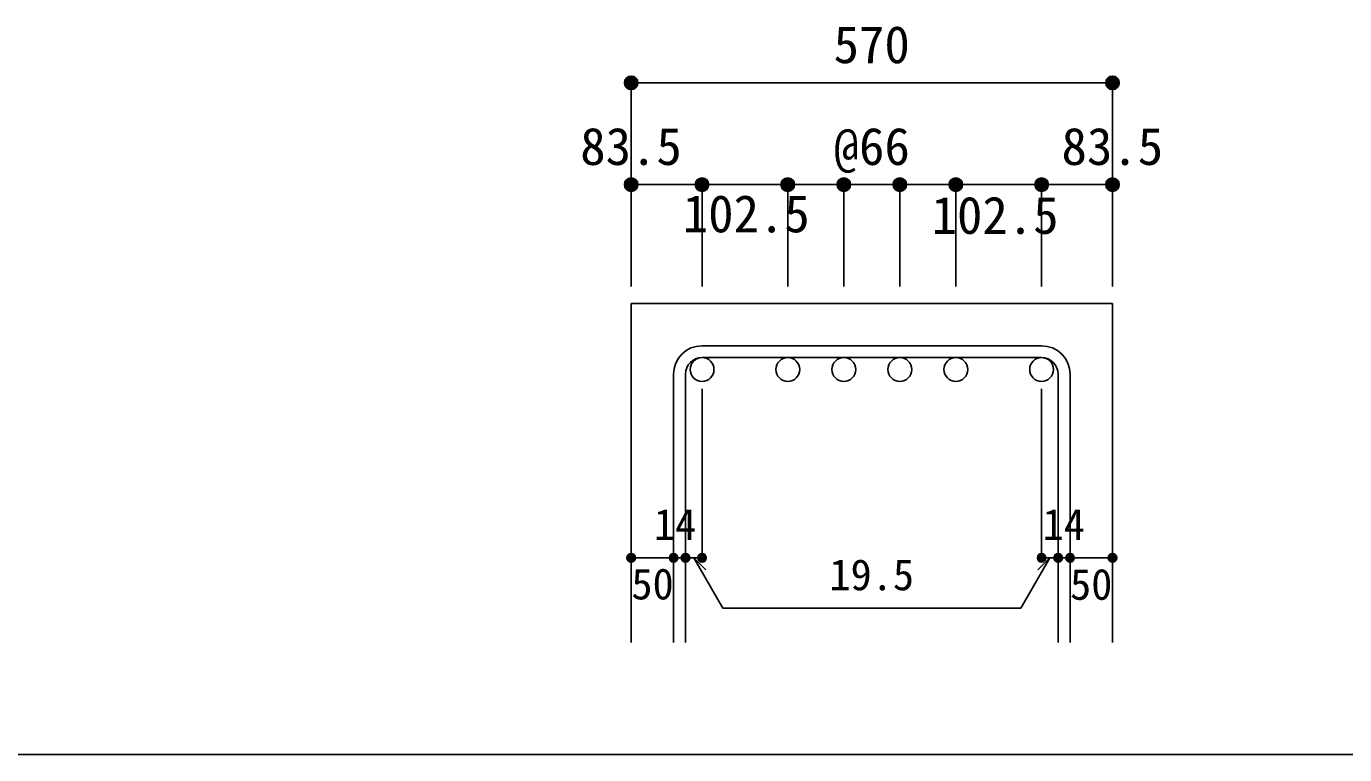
# Model space of a CAD drawing. Units: millimetres, scale not verified. Extents: x -3982 to 3969, y -2797 to 2801.
# Drawn here: x -628 to 925, y -2797 to -1938 of the extents above; entities that cross this region are included whole.
import ezdxf
from ezdxf.enums import TextEntityAlignment as Align

# ---------------------------------------------------------------- set-up
doc = ezdxf.new("R2010")
doc.units = ezdxf.units.MM
doc.header["$LTSCALE"] = 20
doc.header["$PDMODE"] = 32
doc.header["$PDSIZE"] = 10
for name, color, linetype in [('6-1_躯体線', 2, 'Continuous'), ('6-5_梁主筋', 7, 'Continuous'), ('6-6_S.T.P.', 7, 'Continuous'), ('6-D_寸法', 4, 'Continuous'), ('F-0_枠', 6, 'Continuous')]:
    doc.layers.add(name, color=color, linetype=linetype)
doc.styles.add('ＭＳ ゴシック', font='')
doc.styles.get('ＭＳ ゴシック').set_extended_font_data('MS Gothic')

msp = doc.modelspace()

# ---------------------------------------------------------------- linework, layer by layer
at = {"layer": '6-1_躯体線'}
for p, q in [((84.79, -2264.67), (84.79, -2664.67)), ((84.79, -2264.67), (651.79, -2264.67)), ((651.79, -2264.67), (651.79, -2664.67))]:
    msp.add_line(p, q, dxfattribs=at)
at = {"layer": '6-5_梁主筋', "color": 3}
for centre in [(168.29, -2342.67), (269.29, -2342.67), (335.29, -2342.67), (401.29, -2342.67), (467.29, -2342.67), (568.29, -2342.67)]:
    msp.add_circle(centre, 14, dxfattribs=at)
at = {"layer": '6-6_S.T.P.'}
for p, q in [((568.29, -2314.67), (168.29, -2314.67)), ((568.29, -2328.67), (168.29, -2328.67)), ((134.79, -2348.17), (134.79, -2664.67)), ((148.79, -2348.17), (148.79, -2664.67)), ((587.79, -2348.17), (587.79, -2664.67)), ((601.79, -2348.17), (601.79, -2664.67))]:
    msp.add_line(p, q, dxfattribs=at)
for centre, radius, start, end in [((168.29, -2348.17), 33.5, 90, 180), ((168.29, -2348.17), 19.5, 90, 180), ((568.29, -2348.17), 33.5, 0, 90), ((568.29, -2348.17), 19.5, 0, 90)]:
    msp.add_arc(centre, radius, start, end, dxfattribs=at)
at = {"layer": '6-D_寸法'}
for p, q in [((84.79, -2004.67), (84.79, -2124.67)), ((84.79, -2004.67), (651.79, -2004.67)), ((651.79, -2004.67), (651.79, -2124.67)), ((84.79, -2124.67), (168.29, -2124.67)), ((84.79, -2124.67), (84.79, -2244.67)), ((168.29, -2124.67), (168.29, -2244.67)), ((168.29, -2124.67), (368.29, -2124.67)), ((168.29, -2124.67), (269.29, -2124.67)), ((269.29, -2124.67), (269.29, -2244.67)), ((335.29, -2124.67), (335.29, -2244.67)), ((368.29, -2124.67), (568.29, -2124.67)), ((401.29, -2124.67), (401.29, -2244.67)), ((467.29, -2124.67), (568.29, -2124.67)), ((467.29, -2124.67), (467.29, -2244.67)), ((568.29, -2124.67), (568.29, -2244.67)), ((568.29, -2124.67), (651.79, -2124.67)), ((651.79, -2124.67), (651.79, -2244.67)), ((168.29, -2564.67), (168.29, -2365.34)), ((568.29, -2564.67), (568.29, -2365.34)), ((84.79, -2564.67), (134.79, -2564.67)), ((134.79, -2564.67), (168.29, -2564.67)), ((158.54, -2564.67), (172.68, -2578.81)), ((158.54, -2564.67), (192.76, -2623.95)), ((578.04, -2564.67), (543.82, -2623.95)), ((578.04, -2564.67), (563.9, -2578.81)), ((568.29, -2564.67), (651.79, -2564.67)), ((587.79, -2564.67), (601.79, -2564.67)), ((192.76, -2623.95), (543.82, -2623.95))]:
    msp.add_line(p, q, dxfattribs=at)
msp.add_lwpolyline([(651.79, -2004.67), (651.79, -2124.67), (651.79, -2244.67)], dxfattribs=at)
for centre, radius in [((84.79, -2004.67), 8), ((84.79, -2004.67), 7.2), ((84.79, -2004.67), 6.4), ((84.79, -2004.67), 5.6), ((84.79, -2004.67), 4.8), ((84.79, -2004.67), 4), ((84.79, -2004.67), 3.2), ((84.79, -2004.67), 2.4), ((84.79, -2004.67), 1.6), ((651.79, -2004.67), 8), ((651.79, -2004.67), 7.2), ((651.79, -2004.67), 6.4), ((651.79, -2004.67), 5.6), ((651.79, -2004.67), 4.8), ((651.79, -2004.67), 4), ((651.79, -2004.67), 3.2), ((651.79, -2004.67), 2.4), ((651.79, -2004.67), 1.6), ((84.79, -2004.67), 0.8), ((651.79, -2004.67), 0.8), ((84.79, -2124.67), 8), ((84.79, -2124.67), 7.2), ((84.79, -2124.67), 6.4), ((84.79, -2124.67), 5.6), ((84.79, -2124.67), 4.8), ((84.79, -2124.67), 4), ((84.79, -2124.67), 3.2), ((84.79, -2124.67), 2.4), ((84.79, -2124.67), 1.6), ((84.79, -2124.67), 0.8), ((168.29, -2124.67), 8), ((168.29, -2124.67), 7.2), ((168.29, -2124.67), 6.4), ((168.29, -2124.67), 5.6), ((168.29, -2124.67), 4.8), ((168.29, -2124.67), 4), ((168.29, -2124.67), 3.2), ((168.29, -2124.67), 2.4), ((168.29, -2124.67), 1.6), ((168.29, -2124.67), 0.8), ((269.29, -2124.67), 8), ((269.29, -2124.67), 7.2), ((269.29, -2124.67), 6.4), ((269.29, -2124.67), 5.6), ((269.29, -2124.67), 4.8), ((269.29, -2124.67), 4), ((269.29, -2124.67), 3.2), ((269.29, -2124.67), 2.4), ((269.29, -2124.67), 1.6), ((269.29, -2124.67), 0.8), ((335.29, -2124.67), 8), ((335.29, -2124.67), 7.2), ((335.29, -2124.67), 6.4), ((335.29, -2124.67), 5.6), ((335.29, -2124.67), 4.8), ((335.29, -2124.67), 4), ((335.29, -2124.67), 3.2), ((335.29, -2124.67), 2.4), ((335.29, -2124.67), 1.6), ((335.29, -2124.67), 0.8), ((401.29, -2124.67), 8), ((401.29, -2124.67), 7.2), ((401.29, -2124.67), 6.4), ((401.29, -2124.67), 5.6), ((401.29, -2124.67), 4.8), ((401.29, -2124.67), 4), ((401.29, -2124.67), 3.2), ((401.29, -2124.67), 2.4), ((401.29, -2124.67), 1.6), ((401.29, -2124.67), 0.8), ((467.29, -2124.67), 8), ((467.29, -2124.67), 7.2), ((467.29, -2124.67), 6.4), ((467.29, -2124.67), 5.6), ((467.29, -2124.67), 4.8), ((467.29, -2124.67), 4), ((467.29, -2124.67), 3.2), ((467.29, -2124.67), 2.4), ((467.29, -2124.67), 1.6), ((467.29, -2124.67), 0.8), ((568.29, -2124.67), 8), ((568.29, -2124.67), 7.2), ((568.29, -2124.67), 6.4), ((568.29, -2124.67), 5.6), ((568.29, -2124.67), 4.8), ((568.29, -2124.67), 4), ((568.29, -2124.67), 3.2), ((568.29, -2124.67), 2.4), ((568.29, -2124.67), 1.6), ((568.29, -2124.67), 0.8), ((651.79, -2124.67), 8), ((651.79, -2124.67), 7.2), ((651.79, -2124.67), 6.4), ((651.79, -2124.67), 5.6), ((651.79, -2124.67), 4.8), ((651.79, -2124.67), 4), ((651.79, -2124.67), 3.2), ((651.79, -2124.67), 2.4), ((651.79, -2124.67), 1.6), ((651.79, -2124.67), 0.8), ((84.79, -2564.67), 4), ((84.79, -2564.67), 3.6), ((84.79, -2564.67), 3.2), ((84.79, -2564.67), 2.8), ((84.79, -2564.67), 2.4), ((134.79, -2564.67), 4), ((134.79, -2564.67), 3.6), ((134.79, -2564.67), 3.2), ((134.79, -2564.67), 2.8), ((134.79, -2564.67), 2.4), ((148.79, -2564.67), 4), ((148.79, -2564.67), 3.6), ((148.79, -2564.67), 3.2), ((148.79, -2564.67), 2.8), ((148.79, -2564.67), 2.4), ((168.29, -2564.67), 4), ((168.29, -2564.67), 3.6), ((168.29, -2564.67), 3.2), ((168.29, -2564.67), 2.8), ((168.29, -2564.67), 2.4), ((568.29, -2564.67), 4), ((568.29, -2564.67), 3.6), ((568.29, -2564.67), 3.2), ((568.29, -2564.67), 2.8), ((568.29, -2564.67), 2.4), ((587.79, -2564.67), 4), ((587.79, -2564.67), 3.6), ((587.79, -2564.67), 3.2), ((587.79, -2564.67), 2.8), ((587.79, -2564.67), 2.4), ((601.79, -2564.67), 4), ((601.79, -2564.67), 3.6), ((601.79, -2564.67), 3.2), ((601.79, -2564.67), 2.8), ((601.79, -2564.67), 2.4), ((651.79, -2564.67), 4), ((651.79, -2564.67), 3.6), ((651.79, -2564.67), 3.2), ((651.79, -2564.67), 2.8), ((651.79, -2564.67), 2.4), ((84.79, -2564.67), 2), ((84.79, -2564.67), 1.6), ((84.79, -2564.67), 1.2), ((84.79, -2564.67), 0.8), ((84.79, -2564.67), 0.4), ((134.79, -2564.67), 2), ((134.79, -2564.67), 1.6), ((134.79, -2564.67), 1.2), ((134.79, -2564.67), 0.8), ((134.79, -2564.67), 0.4), ((148.79, -2564.67), 2), ((148.79, -2564.67), 1.6), ((148.79, -2564.67), 1.2), ((148.79, -2564.67), 0.8), ((148.79, -2564.67), 0.4), ((168.29, -2564.67), 2), ((168.29, -2564.67), 1.6), ((168.29, -2564.67), 1.2), ((168.29, -2564.67), 0.8), ((168.29, -2564.67), 0.4), ((568.29, -2564.67), 2), ((568.29, -2564.67), 1.6), ((568.29, -2564.67), 1.2), ((568.29, -2564.67), 0.8), ((568.29, -2564.67), 0.4), ((587.79, -2564.67), 2), ((587.79, -2564.67), 1.6), ((587.79, -2564.67), 1.2), ((587.79, -2564.67), 0.8), ((587.79, -2564.67), 0.4), ((601.79, -2564.67), 2), ((601.79, -2564.67), 1.6), ((601.79, -2564.67), 1.2), ((601.79, -2564.67), 0.8), ((601.79, -2564.67), 0.4), ((651.79, -2564.67), 2), ((651.79, -2564.67), 1.6), ((651.79, -2564.67), 1.2), ((651.79, -2564.67), 0.8), ((651.79, -2564.67), 0.4)]:
    msp.add_circle(centre, radius, dxfattribs=at)
at = {"layer": '6-D_寸法', "color": 7}
for p in [(84.79, -2004.67), (651.79, -2004.67), (84.79, -2124.67), (168.29, -2124.67), (269.29, -2124.67), (335.29, -2124.67), (401.29, -2124.67), (467.29, -2124.67), (568.29, -2124.67), (651.79, -2124.67), (84.79, -2564.67), (134.79, -2564.67), (148.79, -2564.67), (168.29, -2564.67), (568.29, -2564.67), (587.79, -2564.67), (601.79, -2564.67), (651.79, -2564.67)]:
    msp.add_point(p, dxfattribs=at)
at = {"layer": 'F-0_枠'}
msp.add_line((3969.4, -2796.83), (-3981.92, -2796.83), dxfattribs=at)

# ---------------------------------------------------------------- texts
at = {"layer": '6-D_寸法', "style": 'ＭＳ ゴシック'}
for s, height, p in [('570', 43.99, (323.29, -1994.67)), ('83.5', 43.99, (24.79, -2114.67)), ('@66', 43.99, (323.29, -2114.67)), ('83.5', 43.99, (591.79, -2114.67)), ('102.5', 43.99, (145.56, -2194.13)), ('102.5', 43.99, (438.71, -2195.89)), ('14', 36.66, (111.48, -2554.6)), ('14', 36.66, (569.4, -2554.67)), ('50', 36.66, (85.04, -2624.77)), ('19.5', 36.66, (318.29, -2613.95)), ('50', 36.66, (601.78, -2625.22))]:
    msp.add_text(s, height=height, dxfattribs=at).set_placement(p, align=Align.BOTTOM_LEFT)

doc.saveas('drawing.dxf')
